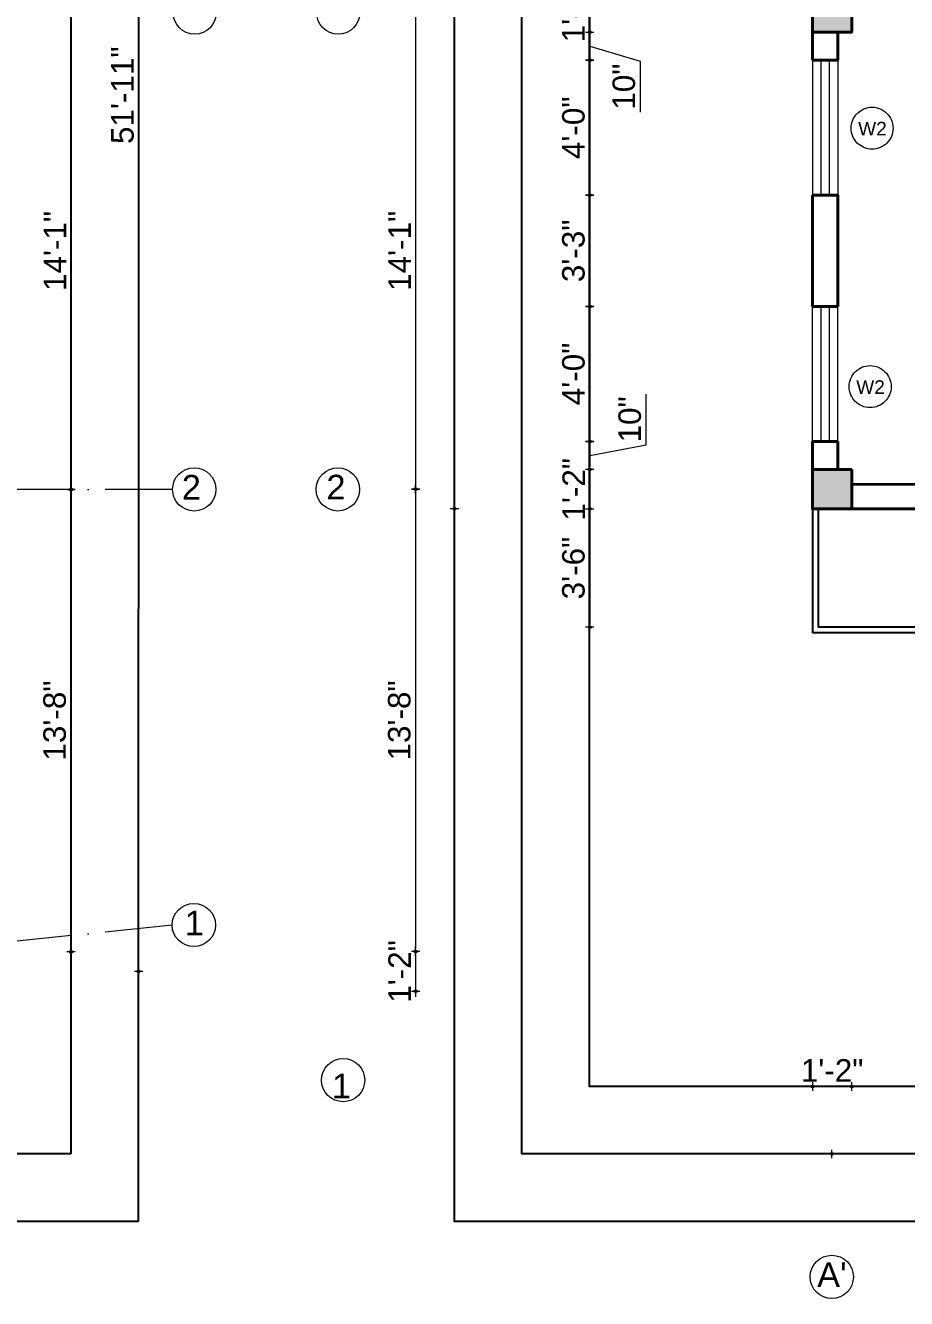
# Model space of a CAD drawing. Header units: inches. Extents: x 2670288 to 2672693, y 789942 to 794071.
# Drawn here: x 2671408 to 2671721.2, y 791008 to 791460.4 of the extents above; entities that cross this region are included whole.
import ezdxf

# ---------------------------------------------------------------- set-up
doc = ezdxf.new("R2010")
doc.units = ezdxf.units.IN
doc.header["$MEASUREMENT"] = 0
doc.header["$PDMODE"] = 99
doc.linetypes.add('ACAD_ISO04W100', pattern=[30, 24, -3, 0, -3])
doc.linetypes.add('ACAD_ISO10W100', pattern=[18, 12, -3, 0, -3])
for name, color, linetype, lineweight in [('CENTER  LINE RA', 10, 'ACAD_ISO04W100', 18), ('CONC. OUTLINE RA', 150, 'Continuous', 40), ('DOOR-WIN RA', 3, 'Continuous', 20), ('elev 2', 20, 'Continuous', 25), ('Hatch', 254, 'Continuous', 9), ('HATCH RA', 8, 'Continuous', 9), ('TEXT RA', 254, 'Continuous', 20), ('TEXTURE EA', 8, 'ACAD_ISO10W100', 9), ('wall EA', 24, 'Continuous', 40)]:
    doc.layers.add(name, color=color, linetype=linetype, lineweight=lineweight)
for name, color, linetype in [('HACTH', 7, 'Continuous'), ('lettring', 7, 'Continuous'), ('text EA', 7, 'Continuous')]:
    doc.layers.add(name, color=color, linetype=linetype)
doc.styles.add('DIM 8', font='arial.ttf', dxfattribs={"height": 8})
doc.styles.get("Standard").update_dxf_attribs({"font": 'arial.ttf'})
doc.dimstyles.new('Copy of DIM 8', dxfattribs={"dimtxt": 8, "dimasz": 1, "dimexe": 6, "dimexo": 18, "dimgap": 1.6875, "dimtad": 1, "dimdec": 0, "dimzin": 3, "dimdsep": 46, "dimlunit": 4, "dimtxsty": 'DIM 8', "dimblk": 'dot 2', "dimcen": 0.09375, "dimse1": 1, "dimse2": 1, "dimclrd": 1, "dimclre": 1, "dimclrt": 256, "dimadec": 0, "dimazin": 0, "dimtfac": 0.75, "dimtdec": 0, "dimtix": 1, "dimtmove": 1, "dimatfit": 3, "dimldrblk": 'DOT', "dimfxl": 1, "dimtolj": 1, "dimtzin": 0, "dimlwd": 9, "dimlwe": 9, "dimarcsym": 0})

# ---------------------------------------------------------------- blocks, each defined once
blk = doc.blocks.new('COLUMN')
at = {"layer": 'HACTH', "lineweight": 30, "transparency": 33554541}
h = blk.add_hatch(color=256, dxfattribs=at)
h.dxf.hatch_style = 1
h.paths.add_polyline_path([(2659104.19, 784576.38), (2659090.19, 784576.38), (2659090.19, 784562.38), (2659104.19, 784562.38)])
at = {"layer": 'CONC. OUTLINE RA'}
blk.add_lwpolyline([(2659090.19, 784576.38), (2659104.19, 784576.38), (2659104.19, 784562.38), (2659090.19, 784562.38)], close=True, dxfattribs=at)
blk = doc.blocks.new('dot1')
at = {"layer": 'Hatch'}
h = blk.add_hatch(color=256, dxfattribs=at)
edge = h.paths.add_edge_path()
edge.add_arc((0, 0), 1, 0, 360)
for p, q in [((3, 0), (-3, 0)), ((0, 3), (0, -3))]:
    blk.add_line(p, q, dxfattribs=at)
blk.add_circle((0, 0), 1, dxfattribs=at)
blk = doc.blocks.new('dot 2')
at = {"layer": 'Hatch', "xscale": 0.5, "yscale": 0.5, "zscale": 0.5}
blk.add_blockref('dot1', (0, 0), dxfattribs=at)
blk = doc.blocks.new('*D1772')
at = {"layer": 'Defpoints', "color": 0, "transparency": 16777216}
for p in [(2671369.61, 791465.04), (2671369.61, 791295.55), (2671424.2, 791295.55)]:
    blk.add_point(p, dxfattribs=at)
at = {"layer": 'lettring', "color": 1, "lineweight": 9, "transparency": 16777216}
blk.add_line((2671424.2, 791464.04), (2671424.2, 791296.55), dxfattribs=at)
for p, rotation in [((2671424.2, 791465.04), 90), ((2671424.2, 791295.55), 270)]:
    blk.add_blockref('dot 2', p, dxfattribs=dict(at, rotation=rotation))
at = {"layer": 'lettring', "transparency": 16777216, "insert": (2671418.49, 791380.29), "char_height": 8, "attachment_point": 5, "rotation": 90, "style": 'DIM 8'}
blk.add_mtext('\\A1;14\'-1"', dxfattribs=at)
blk = doc.blocks.new('_Dot')
at = {"color": 0, "linetype": 'ByBlock', "lineweight": -2}
blk.add_line((-0.5, 0), (-1, 0), dxfattribs=at)
at = {"color": 0, "linetype": 'ByBlock', "const_width": 0.5}
blk.add_lwpolyline([(-0.25, 0, 1), (0.25, 0, 1)], format="xyb", close=True, dxfattribs=at)
blk = doc.blocks.new('*D1773')
at = {"layer": 'Defpoints', "color": 0, "transparency": 16777216}
for p in [(2671369.61, 791295.55), (2671369.78, 791131.23), (2671424.2, 791131.23)]:
    blk.add_point(p, dxfattribs=at)
at = {"layer": 'lettring', "color": 1, "lineweight": 9, "transparency": 16777216}
blk.add_line((2671424.2, 791294.55), (2671424.2, 791132.23), dxfattribs=at)
for p, rotation in [((2671424.2, 791295.55), 90), ((2671424.2, 791131.23), 270)]:
    blk.add_blockref('dot 2', p, dxfattribs=dict(at, rotation=rotation))
at = {"layer": 'lettring', "transparency": 16777216, "insert": (2671418.42, 791213.39), "char_height": 8, "attachment_point": 5, "rotation": 90, "style": 'DIM 8'}
blk.add_mtext('\\A1;13\'-8"', dxfattribs=at)
blk = doc.blocks.new('*D1812')
at = {"layer": 'Defpoints', "color": 0, "transparency": 16777216}
for p in [(2671701.74, 791288.58), (2671776.2, 791103.7), (2671701.74, 791083.34)]:
    blk.add_point(p, dxfattribs=at)
at = {"layer": 'lettring', "color": 1, "lineweight": 9, "transparency": 16777216}
blk.add_line((2671775.2, 791083.34), (2671702.74, 791083.34), dxfattribs=at)
at = {"layer": 'lettring', "color": 1, "lineweight": 9, "transparency": 16777216, "rotation": 180}
blk.add_blockref('dot 2', (2671701.74, 791083.34), dxfattribs=at)
at = {"layer": 'lettring', "color": 1, "lineweight": 9, "transparency": 16777216}
blk.add_blockref('dot 2', (2671776.2, 791083.34), dxfattribs=at)
at = {"layer": 'lettring', "transparency": 16777216, "insert": (2671738.97, 791089.11), "char_height": 8, "attachment_point": 5, "style": 'DIM 8'}
blk.add_mtext('\\A1;6\'-2"', dxfattribs=at)
blk = doc.blocks.new('*D1813')
at = {"layer": 'Defpoints', "color": 0, "transparency": 16777216}
for p in [(2671687.74, 791288.58), (2671701.74, 791288.58), (2671687.74, 791083.34)]:
    blk.add_point(p, dxfattribs=at)
at = {"layer": 'lettring', "color": 1, "lineweight": 9, "transparency": 16777216}
for p, q in [((2671686.74, 791083.34), (2671685.74, 791083.34)), ((2671701.74, 791083.34), (2671687.74, 791083.34)), ((2671702.74, 791083.34), (2671703.74, 791083.34))]:
    blk.add_line(p, q, dxfattribs=at)
blk.add_blockref('dot 2', (2671687.74, 791083.34), dxfattribs=at)
at = {"layer": 'lettring', "color": 1, "lineweight": 9, "transparency": 16777216, "rotation": 180}
blk.add_blockref('dot 2', (2671701.74, 791083.34), dxfattribs=at)
at = {"layer": 'lettring', "transparency": 16777216, "insert": (2671694.74, 791089.04), "char_height": 8, "attachment_point": 5, "style": 'DIM 8'}
blk.add_mtext('\\A1;1\'-2"', dxfattribs=at)
blk = doc.blocks.new('*D1816')
at = {"layer": 'Defpoints', "color": 0, "transparency": 16777216}
for p in [(2671694.61, 791295.55), (2671825.05, 791295.55), (2671825.05, 791059.34)]:
    blk.add_point(p, dxfattribs=at)
at = {"layer": 'lettring', "color": 1, "lineweight": 9, "transparency": 16777216}
blk.add_line((2671695.61, 791059.34), (2671824.05, 791059.34), dxfattribs=at)
at = {"layer": 'lettring', "color": 1, "lineweight": 9, "transparency": 16777216, "rotation": 180}
blk.add_blockref('dot 2', (2671694.61, 791059.34), dxfattribs=at)
at = {"layer": 'lettring', "color": 1, "lineweight": 9, "transparency": 16777216}
blk.add_blockref('dot 2', (2671825.05, 791059.34), dxfattribs=at)
at = {"layer": 'lettring', "transparency": 16777216, "insert": (2671759.83, 791065.11), "char_height": 8, "attachment_point": 5, "style": 'DIM 8'}
blk.add_mtext('\\A1;10\'-8"', dxfattribs=at)
blk = doc.blocks.new('*D1822')
at = {"layer": 'Defpoints', "color": 0, "transparency": 16777216}
for p in [(2671687.74, 791473.07), (2671608.59, 791458.07), (2671687.74, 791458.07)]:
    blk.add_point(p, dxfattribs=at)
at = {"layer": 'lettring', "color": 1, "lineweight": 9, "transparency": 16777216}
for p, q in [((2671608.59, 791474.07), (2671608.59, 791475.07)), ((2671608.59, 791473.07), (2671608.59, 791458.07)), ((2671608.59, 791457.07), (2671608.59, 791456.07))]:
    blk.add_line(p, q, dxfattribs=at)
for p, rotation in [((2671608.59, 791473.07), 270), ((2671608.59, 791458.07), 90)]:
    blk.add_blockref('dot 2', p, dxfattribs=dict(at, rotation=rotation))
at = {"layer": 'lettring', "transparency": 16777216, "insert": (2671602.82, 791465.57), "char_height": 8, "attachment_point": 5, "rotation": 90, "style": 'DIM 8'}
blk.add_mtext('\\A1;1\'-3"', dxfattribs=at)
blk = doc.blocks.new('*D1823')
at = {"layer": 'Defpoints', "color": 0, "transparency": 16777216}
for p in [(2671687.74, 791458.07), (2671608.59, 791448.07), (2671687.74, 791448.07)]:
    blk.add_point(p, dxfattribs=at)
at = {"layer": 'lettring', "color": 1, "lineweight": 9, "transparency": 16777216}
for p, q in [((2671608.59, 791457.07), (2671608.59, 791449.07)), ((2671608.59, 791453.07), (2671626.5, 791447.71)), ((2671626.5, 791447.71), (2671626.5, 791429.67))]:
    blk.add_line(p, q, dxfattribs=at)
for p, rotation in [((2671608.59, 791458.07), 90), ((2671608.59, 791448.07), 270)]:
    blk.add_blockref('dot 2', p, dxfattribs=dict(at, rotation=rotation))
at = {"layer": 'lettring', "transparency": 16777216, "insert": (2671620.73, 791438.69), "char_height": 8, "attachment_point": 5, "rotation": 90, "style": 'DIM 8'}
blk.add_mtext('\\A1;10"', dxfattribs=at)
blk = doc.blocks.new('*D1824')
at = {"layer": 'Defpoints', "color": 0, "transparency": 16777216}
for p in [(2671687.74, 791448.07), (2671608.59, 791400.07), (2671687.74, 791400.07)]:
    blk.add_point(p, dxfattribs=at)
at = {"layer": 'lettring', "color": 1, "lineweight": 9, "transparency": 16777216}
blk.add_line((2671608.59, 791447.07), (2671608.59, 791401.07), dxfattribs=at)
for p, rotation in [((2671608.59, 791448.07), 90), ((2671608.59, 791400.07), 270)]:
    blk.add_blockref('dot 2', p, dxfattribs=dict(at, rotation=rotation))
at = {"layer": 'lettring', "transparency": 16777216, "insert": (2671602.82, 791424.07), "char_height": 8, "attachment_point": 5, "rotation": 90, "style": 'DIM 8'}
blk.add_mtext('\\A1;4\'-0"', dxfattribs=at)
blk = doc.blocks.new('*D1825')
at = {"layer": 'Defpoints', "color": 0, "transparency": 16777216}
for p in [(2671687.74, 791400.07), (2671608.59, 791360.58), (2671687.74, 791360.58)]:
    blk.add_point(p, dxfattribs=at)
at = {"layer": 'lettring', "color": 1, "lineweight": 9, "transparency": 16777216}
blk.add_line((2671608.59, 791399.07), (2671608.59, 791361.58), dxfattribs=at)
for p, rotation in [((2671608.59, 791400.07), 90), ((2671608.59, 791360.58), 270)]:
    blk.add_blockref('dot 2', p, dxfattribs=dict(at, rotation=rotation))
at = {"layer": 'lettring', "transparency": 16777216, "insert": (2671602.82, 791380.33), "char_height": 8, "attachment_point": 5, "rotation": 90, "style": 'DIM 8'}
blk.add_mtext('\\A1;3\'-3"', dxfattribs=at)
blk = doc.blocks.new('*D1826')
at = {"layer": 'Defpoints', "color": 0, "transparency": 16777216}
for p in [(2671687.74, 791360.58), (2671608.59, 791312.58), (2671687.74, 791312.58)]:
    blk.add_point(p, dxfattribs=at)
at = {"layer": 'lettring', "color": 1, "lineweight": 9, "transparency": 16777216}
blk.add_line((2671608.59, 791359.58), (2671608.59, 791313.58), dxfattribs=at)
for p, rotation in [((2671608.59, 791360.58), 90), ((2671608.59, 791312.58), 270)]:
    blk.add_blockref('dot 2', p, dxfattribs=dict(at, rotation=rotation))
at = {"layer": 'lettring', "transparency": 16777216, "insert": (2671602.82, 791336.58), "char_height": 8, "attachment_point": 5, "rotation": 90, "style": 'DIM 8'}
blk.add_mtext('\\A1;4\'-0"', dxfattribs=at)
blk = doc.blocks.new('*D1827')
at = {"layer": 'Defpoints', "color": 0, "transparency": 16777216}
for p in [(2671687.74, 791312.58), (2671608.59, 791302.58), (2671687.74, 791302.58)]:
    blk.add_point(p, dxfattribs=at)
at = {"layer": 'lettring', "color": 1, "lineweight": 9, "transparency": 16777216}
for p, q in [((2671628.61, 791311.41), (2671628.61, 791329.44)), ((2671608.59, 791311.58), (2671608.59, 791303.58)), ((2671608.59, 791307.58), (2671628.61, 791311.41))]:
    blk.add_line(p, q, dxfattribs=at)
for p, rotation in [((2671608.59, 791312.58), 90), ((2671608.59, 791302.58), 270)]:
    blk.add_blockref('dot 2', p, dxfattribs=dict(at, rotation=rotation))
at = {"layer": 'lettring', "transparency": 16777216, "insert": (2671622.84, 791320.43), "char_height": 8, "attachment_point": 5, "rotation": 90, "style": 'DIM 8'}
blk.add_mtext('\\A1;10"', dxfattribs=at)
blk = doc.blocks.new('*D1828')
at = {"layer": 'Defpoints', "color": 0, "transparency": 16777216}
for p in [(2671687.74, 791302.58), (2671608.59, 791288.58), (2671687.74, 791288.58)]:
    blk.add_point(p, dxfattribs=at)
at = {"layer": 'lettring', "color": 1, "lineweight": 9, "transparency": 16777216}
for p, q in [((2671608.59, 791303.58), (2671608.59, 791304.58)), ((2671608.59, 791302.58), (2671608.59, 791288.58)), ((2671608.59, 791287.58), (2671608.59, 791286.58))]:
    blk.add_line(p, q, dxfattribs=at)
for p, rotation in [((2671608.59, 791302.58), 270), ((2671608.59, 791288.58), 90)]:
    blk.add_blockref('dot 2', p, dxfattribs=dict(at, rotation=rotation))
at = {"layer": 'lettring', "transparency": 16777216, "insert": (2671602.89, 791295.58), "char_height": 8, "attachment_point": 5, "rotation": 90, "style": 'DIM 8'}
blk.add_mtext('\\A1;1\'-2"', dxfattribs=at)
blk = doc.blocks.new('*D1829')
at = {"layer": 'Defpoints', "color": 0, "transparency": 16777216}
for p in [(2671687.74, 791288.58), (2671608.59, 791246.58), (2671689.74, 791246.58)]:
    blk.add_point(p, dxfattribs=at)
at = {"layer": 'lettring', "color": 1, "lineweight": 9, "transparency": 16777216}
blk.add_line((2671608.59, 791287.58), (2671608.59, 791247.58), dxfattribs=at)
for p, rotation in [((2671608.59, 791288.58), 90), ((2671608.59, 791246.58), 270)]:
    blk.add_blockref('dot 2', p, dxfattribs=dict(at, rotation=rotation))
at = {"layer": 'lettring', "transparency": 16777216, "insert": (2671602.82, 791267.58), "char_height": 8, "attachment_point": 5, "rotation": 90, "style": 'DIM 8'}
blk.add_mtext('\\A1;3\'-6"', dxfattribs=at)
blk = doc.blocks.new('*D1832')
at = {"layer": 'Defpoints', "color": 0, "transparency": 16777216}
for p in [(2671637.98, 791747), (2671560.52, 791288.58), (2671687.74, 791288.58)]:
    blk.add_point(p, dxfattribs=at)
at = {"layer": 'lettring', "color": 1, "lineweight": 9, "transparency": 16777216}
blk.add_line((2671560.52, 791746), (2671560.52, 791289.58), dxfattribs=at)
for p, rotation in [((2671560.52, 791747), 90), ((2671560.52, 791288.58), 270)]:
    blk.add_blockref('dot 2', p, dxfattribs=dict(at, rotation=rotation))
at = {"layer": 'lettring', "transparency": 16777216, "insert": (2671554.75, 791517.79), "char_height": 8, "attachment_point": 5, "rotation": 90, "style": 'DIM 8'}
blk.add_mtext('\\A1;38\'-2"', dxfattribs=at)
blk = doc.blocks.new('*D2011')
at = {"layer": 'Defpoints', "color": 0, "transparency": 16777216}
for p in [(2671825.2, 791465.07), (2671546.7, 791295.58), (2671825.2, 791295.58)]:
    blk.add_point(p, dxfattribs=at)
at = {"layer": 'lettring', "color": 1, "lineweight": 9, "transparency": 16777216}
blk.add_line((2671546.7, 791464.07), (2671546.7, 791296.58), dxfattribs=at)
for p, rotation in [((2671546.7, 791465.07), 90), ((2671546.7, 791295.58), 270)]:
    blk.add_blockref('dot 2', p, dxfattribs=dict(at, rotation=rotation))
at = {"layer": 'lettring', "transparency": 16777216, "insert": (2671541, 791380.33), "char_height": 8, "attachment_point": 5, "rotation": 90, "style": 'DIM 8'}
blk.add_mtext('\\A1;14\'-1"', dxfattribs=at)
blk = doc.blocks.new('*D2012')
at = {"layer": 'Defpoints', "color": 0, "transparency": 16777216}
for p in [(2671825.2, 791295.58), (2671546.7, 791131.26), (2671963.56, 791131.26)]:
    blk.add_point(p, dxfattribs=at)
at = {"layer": 'lettring', "color": 1, "lineweight": 9, "transparency": 16777216}
blk.add_line((2671546.7, 791294.58), (2671546.7, 791132.26), dxfattribs=at)
for p, rotation in [((2671546.7, 791295.58), 90), ((2671546.7, 791131.26), 270)]:
    blk.add_blockref('dot 2', p, dxfattribs=dict(at, rotation=rotation))
at = {"layer": 'lettring', "transparency": 16777216, "insert": (2671540.92, 791213.42), "char_height": 8, "attachment_point": 5, "rotation": 90, "style": 'DIM 8'}
blk.add_mtext('\\A1;13\'-8"', dxfattribs=at)
blk = doc.blocks.new('*D2013')
at = {"layer": 'Defpoints', "color": 0, "transparency": 16777216}
for p in [(2671963.56, 791131.26), (2671546.7, 791117.15), (2671825.2, 791117.15)]:
    blk.add_point(p, dxfattribs=at)
at = {"layer": 'lettring', "color": 1, "lineweight": 9, "transparency": 16777216}
for p, q in [((2671546.7, 791132.26), (2671546.7, 791133.26)), ((2671546.7, 791131.26), (2671546.7, 791117.15)), ((2671546.7, 791116.15), (2671546.7, 791115.15))]:
    blk.add_line(p, q, dxfattribs=at)
for p, rotation in [((2671546.7, 791131.26), 270), ((2671546.7, 791117.15), 90)]:
    blk.add_blockref('dot 2', p, dxfattribs=dict(at, rotation=rotation))
at = {"layer": 'lettring', "transparency": 16777216, "insert": (2671541, 791124.21), "char_height": 8, "attachment_point": 5, "rotation": 90, "style": 'DIM 8'}
blk.add_mtext('\\A1;1\'-2"', dxfattribs=at)

msp = doc.modelspace()

# ---------------------------------------------------------------- linework, layer by layer
at = {"layer": 'CENTER  LINE RA', "linetype": 'ACAD_ISO10W100', "ltscale": 2}
for p, q in [((2671460.33, 791295.55), (2670933.09, 791295.55)), ((2671460.17, 791140.72), (2670934.98, 791085.59))]:
    msp.add_line(p, q, dxfattribs=at)
at = {"layer": 'Defpoints'}
for p, q in [((2671448.24, 791897.04), (2671448.11, 791035.34)), ((2671424.24, 791873.04), (2671424.12, 791059.34)), ((2671424.12, 791059.34), (2670990.85, 791059.34)), ((2671448.11, 791035.34), (2670966.84, 791035.34))]:
    msp.add_line(p, q, dxfattribs=at)
for points in [[(2672041.75, 791035.34), (2671560.49, 791035.34), (2671560.62, 791897.04), (2672041.89, 791897.04)], [(2672017.76, 791059.34), (2671584.49, 791059.34), (2671584.61, 791873.04), (2672017.88, 791873.04)], [(2671993.76, 791083.34), (2671608.49, 791083.34), (2671608.61, 791849.04), (2671993.88, 791849.04)]]:
    msp.add_lwpolyline(points, close=True, dxfattribs=at)
at = {"layer": 'DOOR-WIN RA'}
for p, q in [((2671687.74, 791448.07), (2671687.74, 791400.07)), ((2671690.74, 791448.07), (2671690.74, 791400.07)), ((2671693.74, 791448.07), (2671693.74, 791400.07)), ((2671696.74, 791448.07), (2671696.74, 791400.07)), ((2671687.74, 791312.58), (2671687.74, 791360.58)), ((2671690.74, 791360.58), (2671690.74, 791312.58)), ((2671693.74, 791360.58), (2671693.74, 791312.58)), ((2671696.74, 791312.58), (2671696.74, 791360.58))]:
    msp.add_line(p, q, dxfattribs=at)
at = {"layer": 'elev 2'}
for p, q in [((2671687.74, 791288.58), (2671687.74, 791244.58)), ((2671689.74, 791288.58), (2671689.74, 791246.58)), ((2671818.2, 791244.58), (2671687.74, 791244.58)), ((2671818.2, 791246.58), (2671689.74, 791246.58))]:
    msp.add_line(p, q, dxfattribs=at)
at = {"layer": 'TEXTURE EA', "linetype": 'ByBlock', "ltscale": 2}
for centre in [(2671468.18, 791465.04), (2671519.2, 791465.04), (2671468.02, 791295.55), (2671519.04, 791295.55), (2671467.86, 791140.72), (2671520.93, 791085.59), (2671694.61, 791015.65)]:
    msp.add_circle(centre, 7.69, dxfattribs=at)
at = {"layer": 'TEXTURE EA', "linetype": 'ACAD_ISO10W100', "ltscale": 4}
for centre in [(2671708.94, 791423.92), (2671708.25, 791332.07)]:
    msp.add_circle(centre, 7.46, dxfattribs=at)
at = {"layer": 'wall EA'}
for p, q in [((2671687.74, 791458.07), (2671687.74, 791448.07)), ((2671696.74, 791458.07), (2671696.74, 791448.07)), ((2671687.74, 791448.07), (2671696.74, 791448.07)), ((2671687.74, 791400.07), (2671687.74, 791360.58)), ((2671687.74, 791400.07), (2671696.74, 791400.07)), ((2671696.74, 791400.07), (2671696.74, 791360.58)), ((2671687.74, 791360.58), (2671696.74, 791360.58)), ((2671687.74, 791312.58), (2671687.74, 791302.58)), ((2671687.74, 791312.58), (2671696.74, 791312.58)), ((2671696.74, 791312.58), (2671696.74, 791302.58)), ((2671725.97, 791297.39), (2671701.74, 791297.34)), ((2671725.97, 791288.58), (2671701.74, 791288.58))]:
    msp.add_line(p, q, dxfattribs=at)

# ---------------------------------------------------------------- block references
at = {"layer": 'HATCH RA', "lineweight": 30, "rotation": 270}
for p in [(1887125.36, 3450562.26), (1887125.36, 3450392.77)]:
    msp.add_blockref('COLUMN', p, dxfattribs=at)

# ---------------------------------------------------------------- texts
at = {"layer": 'text EA', "char_height": 4.849, "width": 9.026, "attachment_point": 2}
for insert in [(2671709.08, 791426.18), (2671708.39, 791334.33)]:
    msp.add_mtext('W2', dxfattribs=dict(at, insert=insert))
at = {"layer": 'TEXT RA'}
for s, p in [('2', (2671463.6, 791291.93)), ('1', (2671464.63, 791137.1))]:
    msp.add_text(s, height=8.76, dxfattribs=at).set_placement(p)
at = {"layer": 'TEXT RA', "attachment_point": 1}
for s, insert, char_height in [('2', (2671514.98, 791300.73), 8.76), ('1', (2671516.93, 791087.9), 8.76), ("A'", (2671689.4, 791020.77), 8.764)]:
    msp.add_mtext_dynamic_manual_height_columns(s, width=8.7644, gutter_width=43.82, heights=[0], dxfattribs=dict(at, insert=insert, char_height=char_height))

# ---------------------------------------------------------------- dimensions: what is measured, and where the dimension line sits
at = {"layer": 'lettring'}
msp.add_linear_dim(base=(2671448.22, 791747.05), p1=(2671376.78, 791124.21), p2=(2671376.78, 791747.05), angle=90, dimstyle='Copy of DIM 8', dxfattribs=at).render()
for base, p1, p2, picture, middle in [((2671560.52, 791288.58), (2671637.98, 791747), (2671687.74, 791288.58), '*D1832', (2671554.75, 791517.79)), ((2671608.59, 791458.07), (2671687.74, 791473.07), (2671687.74, 791458.07), '*D1822', (2671602.82, 791465.57)), ((2671424.2, 791295.55), (2671369.61, 791465.04), (2671369.61, 791295.55), '*D1772', (2671418.49, 791380.29)), ((2671546.7, 791295.58), (2671825.2, 791465.07), (2671825.2, 791295.58), '*D2011', (2671541, 791380.33)), ((2671608.59, 791400.07), (2671687.74, 791448.07), (2671687.74, 791400.07), '*D1824', (2671602.82, 791424.07)), ((2671608.59, 791360.58), (2671687.74, 791400.07), (2671687.74, 791360.58), '*D1825', (2671602.82, 791380.33)), ((2671608.59, 791312.58), (2671687.74, 791360.58), (2671687.74, 791312.58), '*D1826', (2671602.82, 791336.58)), ((2671608.59, 791288.58), (2671687.74, 791302.58), (2671687.74, 791288.58), '*D1828', (2671602.89, 791295.58)), ((2671424.2, 791131.23), (2671369.61, 791295.55), (2671369.78, 791131.23), '*D1773', (2671418.42, 791213.39)), ((2671546.7, 791131.26), (2671825.2, 791295.58), (2671963.56, 791131.26), '*D2012', (2671540.92, 791213.42)), ((2671608.59, 791246.58), (2671687.74, 791288.58), (2671689.74, 791246.58), '*D1829', (2671602.82, 791267.58)), ((2671546.7, 791117.15), (2671963.56, 791131.26), (2671825.2, 791117.15), '*D2013', (2671541, 791124.21))]:
    dim = msp.add_linear_dim(base=base, p1=p1, p2=p2, angle=90, dimstyle='Copy of DIM 8', dxfattribs=at)
    dim.commit()
    dim.dimension.update_dxf_attribs({"geometry": picture, "text_midpoint": middle})
for base, p1, p2, picture, middle in [((2671608.59, 791448.07), (2671687.74, 791458.07), (2671687.74, 791448.07), '*D1823', (2671626.5, 791446.02)), ((2671608.59, 791302.58), (2671687.74, 791312.58), (2671687.74, 791302.58), '*D1827', (2671628.61, 791313.1))]:
    dim = msp.add_linear_dim(base=base, p1=p1, p2=p2, angle=90, dimstyle='Copy of DIM 8', dxfattribs=at)
    dim.commit()
    dim.dimension.update_dxf_attribs({"geometry": picture, "text_midpoint": middle, "dimtype": 160})
dim = msp.add_linear_dim(base=(2671825.05, 791059.34), p1=(2671694.61, 791295.55), p2=(2671825.05, 791295.55), text='10\'-8"', dimstyle='Copy of DIM 8', dxfattribs=at)
dim.commit()
dim.dimension.update_dxf_attribs({"geometry": '*D1816', "text_midpoint": (2671759.83, 791065.11)})
for base, p1, p2, picture, middle in [((2671687.74, 791083.34), (2671701.74, 791288.58), (2671687.74, 791288.58), '*D1813', (2671694.74, 791089.04)), ((2671701.74, 791083.34), (2671776.2, 791103.7), (2671701.74, 791288.58), '*D1812', (2671738.97, 791089.11))]:
    dim = msp.add_linear_dim(base=base, p1=p1, p2=p2, dimstyle='Copy of DIM 8', dxfattribs=at)
    dim.commit()
    dim.dimension.update_dxf_attribs({"geometry": picture, "text_midpoint": middle})

doc.saveas('drawing.dxf')
